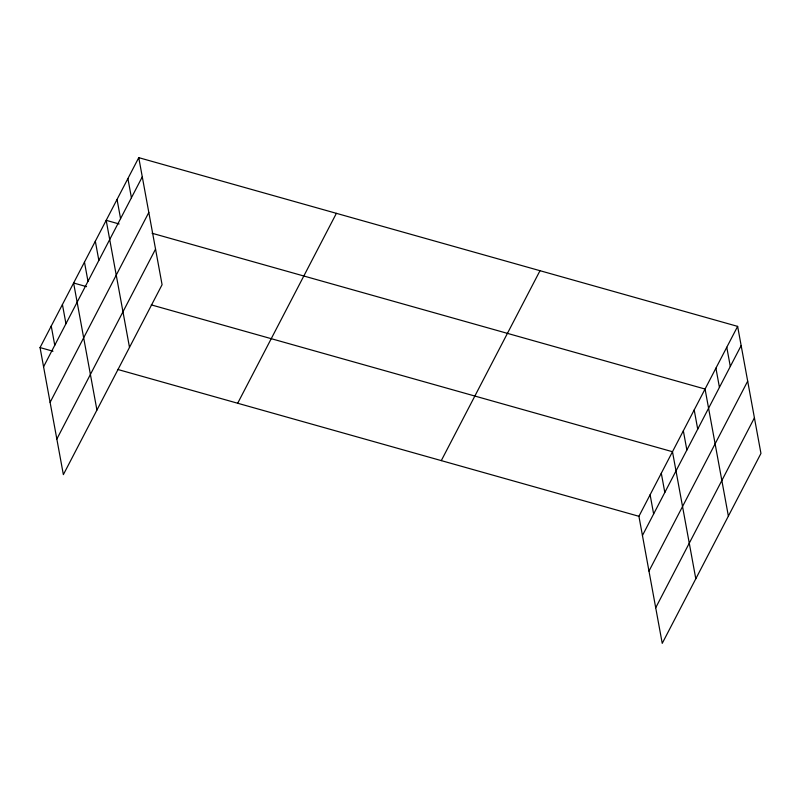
<?xml version="1.0" encoding="UTF-8"?>
<svg xmlns="http://www.w3.org/2000/svg" width="801" height="801" viewBox="0 0 801 801"><rect width="100%" height="100%" fill="white"/><g stroke="black" fill="none" stroke-linecap="round" stroke-linejoin="round"><path stroke-width="1.2" d="M138.763 157.657L162.082 284.705L63.369 474.623L40.05 347.574L138.763 157.657L737.631 326.377L760.95 453.426L662.237 643.343L638.918 516.295L737.631 326.377M43.574 366.768L142.288 176.851M50.103 402.362L148.816 212.445M56.841 439.028L155.544 249.111M237.677 403.253L336.39 213.336M441.291 460.615L540.004 270.698M642.442 535.499L741.155 345.581M648.98 571.083L747.683 381.166M655.709 607.759L754.422 417.842M119.129 223.97L106.183 220.325L129.502 347.374M152.06 233.251L705.06 389.046L728.379 516.104M86.548 286.648L73.612 283.003L96.931 410.052M151.249 304.871L672.48 451.724L695.799 578.773M40.05 347.574L52.986 351.218M117.687 369.441L638.918 516.295M726.777 347.264L730.302 366.468M715.914 368.16L719.438 387.364M694.197 409.942L697.721 429.146M683.343 430.828L686.868 450.032M661.296 473.251L664.82 492.445M650.112 494.768L653.636 513.972M127.9 178.543L131.424 197.747M117.046 199.439L120.571 218.633M95.329 241.221L98.853 260.415M84.465 262.107L87.99 281.311M62.428 304.52L65.952 323.724M51.234 326.047L54.758 345.251"/></g></svg>
